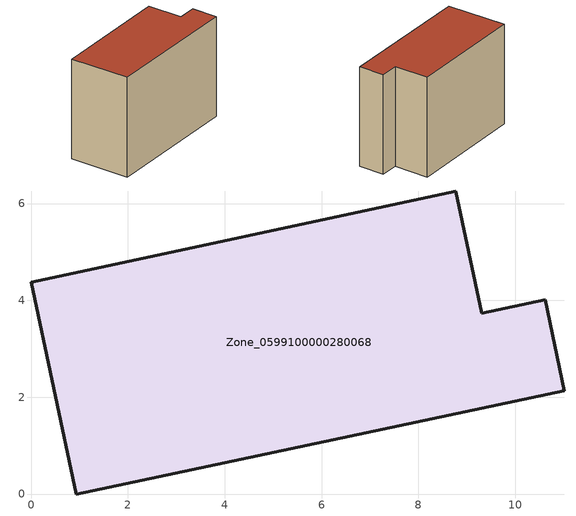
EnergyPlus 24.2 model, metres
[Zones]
Zone_0599100000280068
 floor ground (C_G): 0.94,0 0,4.37 8.77,6.26 9.31,3.73 10.62,4.01 11.01,2.13 z0
 wall outside (C_F): 0.94,0 11.01,2.13 10.62,4.01 9.31,3.73 8.77,6.26 0,4.37 0.94,0 z0:7.47
 roof outside (C_R): 0,4.37 0.94,0 11.01,2.13 10.62,4.01 9.31,3.73 8.77,6.26 z7.47
[BUILDING]
Pand.0599100000280068: North Axis=0; Terrain=City; Loads Convergence Tolerance Value=0.04; Temperature Convergence Tolerance Value=0.4; Solar Distribution=FullExterior; Maximum Number of Warmup Days=25; Minimum Number of Warmup Days=1
[Site:Location]
Rotterdam.The.Hague.AP_ZH_NLD Design_Conditions: Latitude=51.96; Longitude=4.45; Time Zone=1; Elevation=-4.5
[SITE:GROUNDTEMPERATURE:BUILDINGSURFACE]
18, 18, 18, 18, 18, 18, 18, 18, 18, 18, 18, 18
[MATERIAL] Thermal Absorptance=0.9; Solar Absorptance=0.7; Visible Absorptance=0.7
Name | Roughness | Thickness | Conductivity | Density | Specific Heat
G.TI.1946 | MediumSmooth | 0.15 | 1 | 540 | 1210
F.TI.1946 | Rough | 0.3 | 0.857143 | 1920 | 840
R.TI.1946 | MediumRough | 0.2 | 0.1 | 1500 | 1000
[CONSTRUCTION]
C_G: G.TI.1946
C_F: F.TI.1946
C_R: R.TI.1946
[ZONE]
Zone_0599100000280068: Type=1; Multiplier=1; Ceiling Height=Autocalculate; Volume=Autocalculate; Floor Area=autocalculate; Part of Total Floor Area=Yes
[ZONEINFILTRATION:DESIGNFLOWRATE]
Infil_Zone_0599100000280068: Zone or ZoneList or Space or SpaceList=Zone_0599100000280068; Schedule=AlwaysOn; Design Flow Rate Calculation Method=Flow/Area; Flow Rate per Floor Area=0.003; Constant Term Coefficient=1; Temperature Term Coefficient=0; Velocity Term Coefficient=0; Velocity Squared Term Coefficient=0
[HVACTEMPLATE:ZONE:IDEALLOADSAIRSYSTEM]
Zone_0599100000280068: Maximum Heating Supply Air Temperature=50; Minimum Cooling Supply Air Temperature=13; Maximum Heating Supply Air Humidity Ratio=0.0156; Minimum Cooling Supply Air Humidity Ratio=0.0077; Heating Limit=NoLimit; Cooling Limit=NoLimit; Dehumidification Control Type=ConstantSensibleHeatRatio; Cooling Sensible Heat Ratio=0.7; Dehumidification Setpoint=60; Humidification Control Type=None; Humidification Setpoint=30; Outdoor Air Method=None; Outdoor Air Flow Rate per Person=0.00944; Outdoor Air Flow Rate per Zone Floor Area=0; Outdoor Air Flow Rate per Zone=0; Demand Controlled Ventilation Type=None; Outdoor Air Economizer Type=NoEconomizer; Heat Recovery Type=None; Sensible Heat Recovery Effectiveness=0.7; Latent Heat Recovery Effectiveness=0.65
[ZONECONTROL:THERMOSTAT]
ThermostatControl_Zone_0599100000280068: Zone or ZoneList=Zone_0599100000280068; Control Type Schedule=DualSetpointControlType; Control 1=Thermostat_Zone_0599100000280068; Temperature Difference Between Cutout And Setpoint=0
[THERMOSTATSETPOINT:DUALSETPOINT]
Thermostat_Zone_0599100000280068: Heating Setpoint Temperature Schedule=HeatingSetpoint_Zone_0599100000280068; Cooling Setpoint Temperature Schedule=CoolingSetpoint_Zone_0599100000280068
[SCHEDULE:COMPACT]
HeatingSetpoint_Zone_0599100000280068: Through: 12/31, For: AllDays, Until: 24:00, 21
CoolingSetpoint_Zone_0599100000280068: Through: 12/31, For: AllDays, Until: 24:00, 24
DualSetpointControlType: Through: 12/31, For: AllDays, Until: 24:00, 4
AlwaysOn: Through: 12/31, For: AllDays, Until: 24:00, 1
